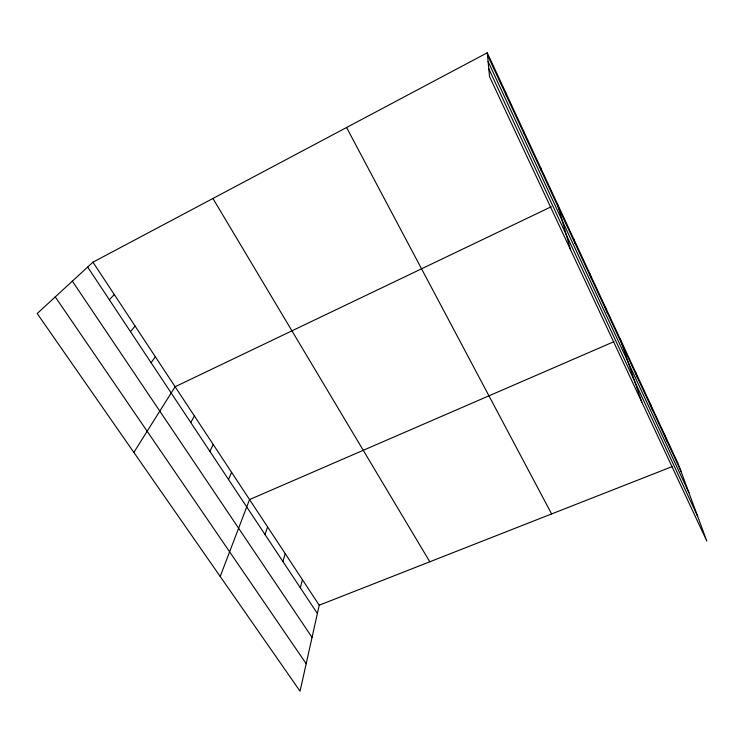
<?xml version="1.0" encoding="UTF-8"?>
<svg xmlns="http://www.w3.org/2000/svg" width="744" height="744" viewBox="0 0 744 744"><rect width="100%" height="100%" fill="white"/><g stroke="black" fill="none" stroke-linecap="round" stroke-linejoin="round"><path stroke-width="1.12" d="M92.954 262.186L319.232 605.197L300.055 691.204L37.2 313.531L92.954 262.186L487.264 52.796L678.351 464.163L706.8 541.055L489.515 76.548L487.264 52.796M300.344 587.807L302.417 579.716M282.897 561.506L285.212 553.629M265.031 534.555L267.589 526.919M220.205 576.479L249.547 499.568L613.874 341.701M228.52 479.499L231.598 472.366M209.873 451.366L213.23 444.512M190.771 422.555L194.407 415.98M133.855 452.408L175.119 386.741L551.239 206.748M151.097 362.719L155.347 356.767M130.498 331.647L135.073 326.039M109.359 299.767L114.278 294.522M319.232 605.197L672.065 466.637M55.251 296.903L306.184 663.732M72.354 281.158L312.052 637.376M87.662 267.049L317.381 613.502M212.923 198.471L429.8 561.776M346.574 127.503L551.62 513.937M488.083 61.464L688.907 492.686M488.78 68.755L697.63 516.271M487.469 55.01L681.067 471.491M664.383 434.078L666.94 441.108M650.042 403.211L652.442 409.907M635.32 371.516L637.552 377.868M620.198 338.966L641.812 402.132M605.123 306.519L606.992 312.127M589.648 273.197L591.313 278.405M573.754 238.973L575.205 243.744M557.414 203.8L570.546 249.77M540.609 167.633L541.613 171.473M523.339 130.442L524.083 133.771M505.557 92.182L506.05 94.972"/></g></svg>
